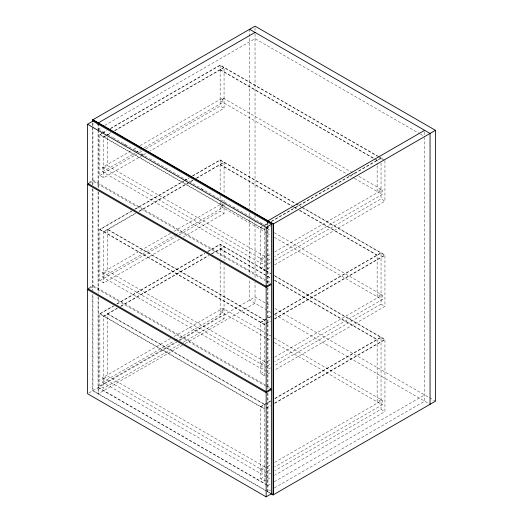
<?xml version="1.0" encoding="UTF-8"?>
<svg xmlns="http://www.w3.org/2000/svg" width="523" height="523" viewBox="0 0 523 523"><rect width="100%" height="100%" fill="white"/><g stroke="black" fill="none" stroke-linecap="round" stroke-linejoin="round"><path stroke-width="0.39" stroke-dasharray="2.62 1.96" d="M98.056 129.286L101.174 127.481M104.705 125.442L255.034 38.65L419.701 133.718M142.687 155.259L103.77 177.722L99.86 175.466L99.86 134.489L101.978 133.267M102.691 132.855L106.228 130.815M110.471 128.364L220.15 65.042L382.993 159.057M101.978 133.613L99.86 134.836L264.658 229.983M102.691 133.208L106.934 130.757M110.471 128.71L220.15 65.388L377.501 156.24M105.182 135.934L103.77 136.751L103.77 177.722M105.888 135.522L110.843 132.665M114.38 130.619L224.06 67.297L224.06 108.274L149.761 151.173M103.77 137.098L110.843 133.012M115.086 130.56L224.06 67.644M266.907 260.984L261.951 263.84L102.567 171.819L102.567 167.308L130.868 150.964M133.698 149.33L136.529 147.695M140.066 145.656L222.857 97.86L352.051 172.446M103.77 168.001L107.679 165.745L264.658 256.375L260.748 258.637M224.06 98.553L220.15 100.808L348.39 174.845M102.567 171.819L135.117 153.03M135.823 152.618L140.772 149.761M144.315 147.721L222.857 102.371L222.857 97.86M99.86 175.466L136.653 154.226M139.484 152.592L142.315 150.957M145.852 148.911L220.15 106.019L224.06 108.274M88.884 182.501L92.944 180.154L266.632 280.433M89.557 183.148L92.944 181.2L265.22 280.661M143.394 154.847L146.224 153.213M179.481 239.233L103.77 282.943L99.86 280.688L99.86 229.29L131.698 210.906M134.529 209.272L183.357 181.089M184.063 180.677L189.012 177.82M192.556 175.774L220.15 159.842L295.475 203.336M131.698 211.253L99.86 229.636L264.658 324.783M135.235 209.213L184.063 181.023M184.769 180.618L189.012 178.166M192.556 176.12L220.15 160.188L295.475 203.682M135.607 213.168L103.77 231.552L103.77 282.943M139.144 211.122L192.922 180.075M196.465 178.029L224.06 162.097L224.06 194.046M103.77 231.898L135.607 213.515M139.144 211.469L192.922 180.422M196.465 178.382L224.06 162.444M266.907 366.198L261.951 369.061L102.567 277.04L102.567 272.522L170.491 233.304M174.035 231.264L222.151 203.486M103.77 273.222L107.679 270.96L264.658 361.596L260.748 363.851M102.567 277.04L174.741 235.37M175.447 234.964L222.857 207.592L222.857 203.074M99.86 280.688L176.277 236.566M179.108 234.932L220.15 211.233L224.06 213.495L224.06 204.578M88.884 287.715L92.944 285.375L266.632 385.654M89.557 288.369L92.944 286.414L265.22 385.882M183.017 237.187L224.06 213.495M179.481 344.448L103.77 388.164L99.86 385.902L99.86 313.676L113.301 305.916M116.838 303.87L204.585 253.21M207.415 251.576L220.15 244.228L265.069 270.162M114.007 305.85L99.86 314.022L264.658 409.169M116.838 304.216L204.585 253.557M208.121 251.517L220.15 244.574L265.069 270.509M117.211 308.171L103.77 315.931L103.77 388.164M120.748 306.125L208.494 255.472M211.325 253.838L224.06 246.483L224.06 260.716M103.77 316.278L117.211 308.518M120.748 306.471L208.494 255.819M212.031 253.773L224.06 246.83M262.16 226.564L260.748 227.381L260.748 268.358L264.658 270.613L266.782 269.391M264.991 224.929L267.116 223.707M271.365 221.255L381.038 157.933L381.038 159.907M260.748 227.727L262.16 226.91M264.991 225.276L267.822 223.641M271.365 221.602L381.038 158.279M266.07 228.819L269.613 226.779M266.07 229.166L270.319 226.714M381.038 189.182L377.129 191.444L377.129 165.418M102.567 167.308L261.951 259.33L266.907 256.466M267.613 256.061L270.443 254.426M274.686 251.975L382.241 189.882L382.241 194.393L274.686 256.492M267.613 260.572L270.443 258.937M260.748 268.358L270.653 262.638M274.902 260.186L381.038 198.91L384.948 201.165L384.948 160.535M267.488 268.979L270.319 267.345M274.562 264.893L384.948 201.165M266.907 471.419L261.951 474.276L102.567 382.261L102.567 377.743L170.491 338.525M174.035 336.485L222.857 308.295L270.816 335.982M103.77 378.436L107.679 376.181L264.658 466.81L260.748 469.072M224.06 308.988L220.15 311.244L266.822 338.191M102.567 382.261L174.741 340.591M175.447 340.179L222.857 312.806L222.857 308.295M99.86 385.902L176.277 341.781M179.108 340.146L220.15 316.454L224.06 318.71L224.06 264.592M88.884 392.936L176.696 342.238M179.52 340.61L255.034 297.005L270.6 305.994M183.017 342.408L224.06 318.71M182.337 345.226L98.056 393.891L98.056 296.809M185.162 343.598L255.034 303.262L255.034 282.047M270.653 316.461L260.748 322.181L260.748 373.572L264.658 375.834L266.782 374.605M274.902 314.009L381.038 252.733L381.038 304.125L274.902 365.407M260.748 322.528L270.653 316.807M274.902 314.356L381.038 253.08M266.07 323.619L270.319 321.168M274.562 318.716L384.948 254.989L384.948 306.38L274.562 370.114M266.07 323.966L270.319 321.514M274.562 319.069L384.948 255.335L301.137 206.945M381.038 294.403L377.129 296.659L377.129 254.989L299.346 210.083M102.567 272.522L261.951 364.544L266.907 361.687M267.613 361.275L270.443 359.641M274.686 357.196L382.241 295.096L382.241 299.614L274.686 361.707M267.613 365.793L270.443 364.158M260.748 373.572L270.653 367.859M267.488 374.2L270.319 372.566M270.653 400.847L260.748 406.567L260.748 478.793L264.658 481.049L266.782 479.826M274.902 398.395L381.038 337.113L381.038 409.346L274.902 470.622M260.748 406.914L270.653 401.193M274.902 398.742L381.038 337.459M266.07 408.005L270.319 405.554M274.562 403.102L384.948 339.368L384.948 411.601L274.562 475.329M266.07 408.352L270.319 405.9M274.562 403.449L384.948 339.721L274.268 275.817M381.038 399.618L377.129 401.88L377.129 339.368L274.601 280.178M102.567 377.743L261.951 469.765L266.907 466.902M267.613 466.496L270.443 464.862M274.686 462.41L382.241 400.317L382.241 404.828L274.686 466.928M267.613 471.007L270.443 469.379M260.748 478.793L270.653 473.073M267.488 479.414L270.319 477.78M267.665 485.566L270.79 483.762M274.32 481.722L424.643 394.93M267.665 393.1L267.665 491.816L270.79 490.012M274.32 487.972L424.643 401.18L424.643 137.667M420.407 134.13L424.643 136.575M378.214 156.645L384.3 160.162M220.15 69.559L375.011 158.966M375.717 159.371L377.129 160.188L377.129 164.601M220.15 69.905L375.011 159.312M375.717 159.718L377.129 160.535M352.757 172.851L356.294 174.898M358.968 176.441L382.241 189.882M348.848 175.113L354.032 178.108M354.502 178.376L382.241 194.393M296.188 203.741L301.137 206.598M301.843 207.01L384.948 254.989M296.188 204.088L300.431 206.539M220.15 164.359L293.691 206.814M294.397 207.226L296.521 208.448M220.15 164.706L292.985 206.755M293.691 207.16L296.521 208.795M299.346 210.429L377.129 255.335M98.357 129.109L104.718 132.783M107.542 134.411L112.491 137.268M113.197 137.68L148.689 158.168M149.395 158.58L265.141 225.4M123.938 144.23L126.769 145.865M135.254 150.761L138.085 152.396M140.909 154.03L143.74 155.658M201.015 188.731L203.846 190.359M233.742 207.624L235.154 208.442M250.707 217.418L252.119 218.228M259.892 222.72L261.304 223.537M263.246 224.655L264.658 225.472M267.194 228.675L270.816 230.761M274.268 232.755L382.241 295.096M99.86 134.489L264.658 229.636M266.822 232.97L220.15 206.029L224.06 203.767L224.06 198.099M267.286 233.245L270.816 235.278M274.34 237.311L382.241 299.614M381.038 304.125L384.948 306.38M265.782 270.568L270.731 273.424M274.268 275.471L384.948 339.368M265.782 270.914L270.731 273.777M220.15 248.739L266.822 275.686M267.528 276.092L270.358 277.726M220.15 249.085L266.822 276.033M267.528 276.438L270.358 278.073M274.601 280.524L377.129 339.721M267.338 280.844L271.574 283.289M265.926 281.067L269.456 283.106M274.823 308.433L435.469 401.18M270.849 312.388L249.621 300.137L249.621 278.922M274.385 314.434L430.056 404.305M107.679 229.636L264.658 320.272M99.86 229.29L264.658 324.437M274.268 337.976L382.241 400.317M267.286 338.459L270.816 340.493M274.34 342.532L382.241 404.828M381.038 409.346L384.948 411.601M267.338 386.059L271.574 388.504M265.926 386.288L269.456 388.328M107.679 314.022L264.658 404.652M99.86 313.676L264.658 408.823M98.357 387.465L266.553 484.573M98.056 387.641L266.959 485.154M271.574 493.725L92.944 390.589L92.944 294.325M265.547 490.594L92.643 390.766L92.643 293.678M267.665 491.816L269.698 492.986M424.643 131.888L424.643 136.849M381.038 163.156L381.038 198.91M267.966 221.602L267.966 224.864M267.966 225.681L267.966 284.42M267.966 287.683L267.966 388.844M267.966 392.923L267.966 491.64M267.665 223.301L267.665 225.034M267.665 225.851L267.665 284.59M267.665 287.853L267.665 389.02M264.658 227.91L264.658 270.613M264.658 375.834L264.658 319.926L107.679 229.29L107.679 270.96M264.658 481.049L264.658 404.305L107.679 313.676L107.679 376.181M261.951 259.33L261.951 263.84M261.951 364.544L261.951 369.061M261.951 469.765L261.951 474.276M255.034 27.784L255.034 31.047M255.034 33.962L255.034 212.698M255.034 215.424L255.034 278.785M249.621 29.275L249.621 208.762M249.621 212.841L249.621 216.104M249.621 219.366L249.621 274.843M220.15 65.042L220.15 106.019M220.15 159.842L220.15 191.791M220.15 195.491L220.15 201.165M220.15 201.976L220.15 211.233M220.15 244.228L220.15 258.46M220.15 262.003L220.15 316.454M107.679 134.489L107.679 134.836M107.679 137.281L107.679 165.745M98.357 123.637L98.357 129.384M98.357 130.201L98.357 188.123M98.357 192.203L98.357 293.37M98.357 297.45L98.357 393.714M98.056 123.036L98.056 128.743M98.056 129.56L98.056 187.482M98.056 191.562L98.056 292.73M92.944 122.742L92.944 126.259M92.944 126.782L92.944 185.815M92.944 189.078L92.944 290.487M92.643 123.173L92.643 185.175M92.643 188.437L92.643 290.415"/><path stroke-width="0.78" d="M92.643 121.539L92.643 119.904L255.034 26.15L435.469 130.325L435.469 401.18L273.078 494.941L270.371 493.379M87.531 124.245L92.944 121.12L271.574 224.256L271.574 283.289L266.161 286.414L87.531 183.279L87.531 124.245L266.161 227.381L271.574 224.256M255.034 32.4L98.056 123.036L98.056 124.598M87.531 184.325L266.161 287.454L271.574 284.329L271.574 388.504L266.161 391.629L87.531 288.5L87.531 184.325L88.884 183.54M270.162 388.733L271.574 389.55L271.574 493.725L266.161 496.85L87.531 393.714L87.531 289.539L88.884 288.761M424.643 130.325L267.665 220.954L267.665 222.589M92.643 119.904L273.078 224.079L435.469 130.325M87.531 289.539L266.161 392.675L271.574 389.55M249.621 29.275L430.056 133.45L430.056 404.305M92.944 119.734L273.379 223.909L273.379 494.765L271.352 493.594M273.078 224.079L273.078 494.941M266.161 227.381L266.161 286.414M266.161 287.454L266.161 391.629M266.161 392.675L266.161 496.85"/></g></svg>
